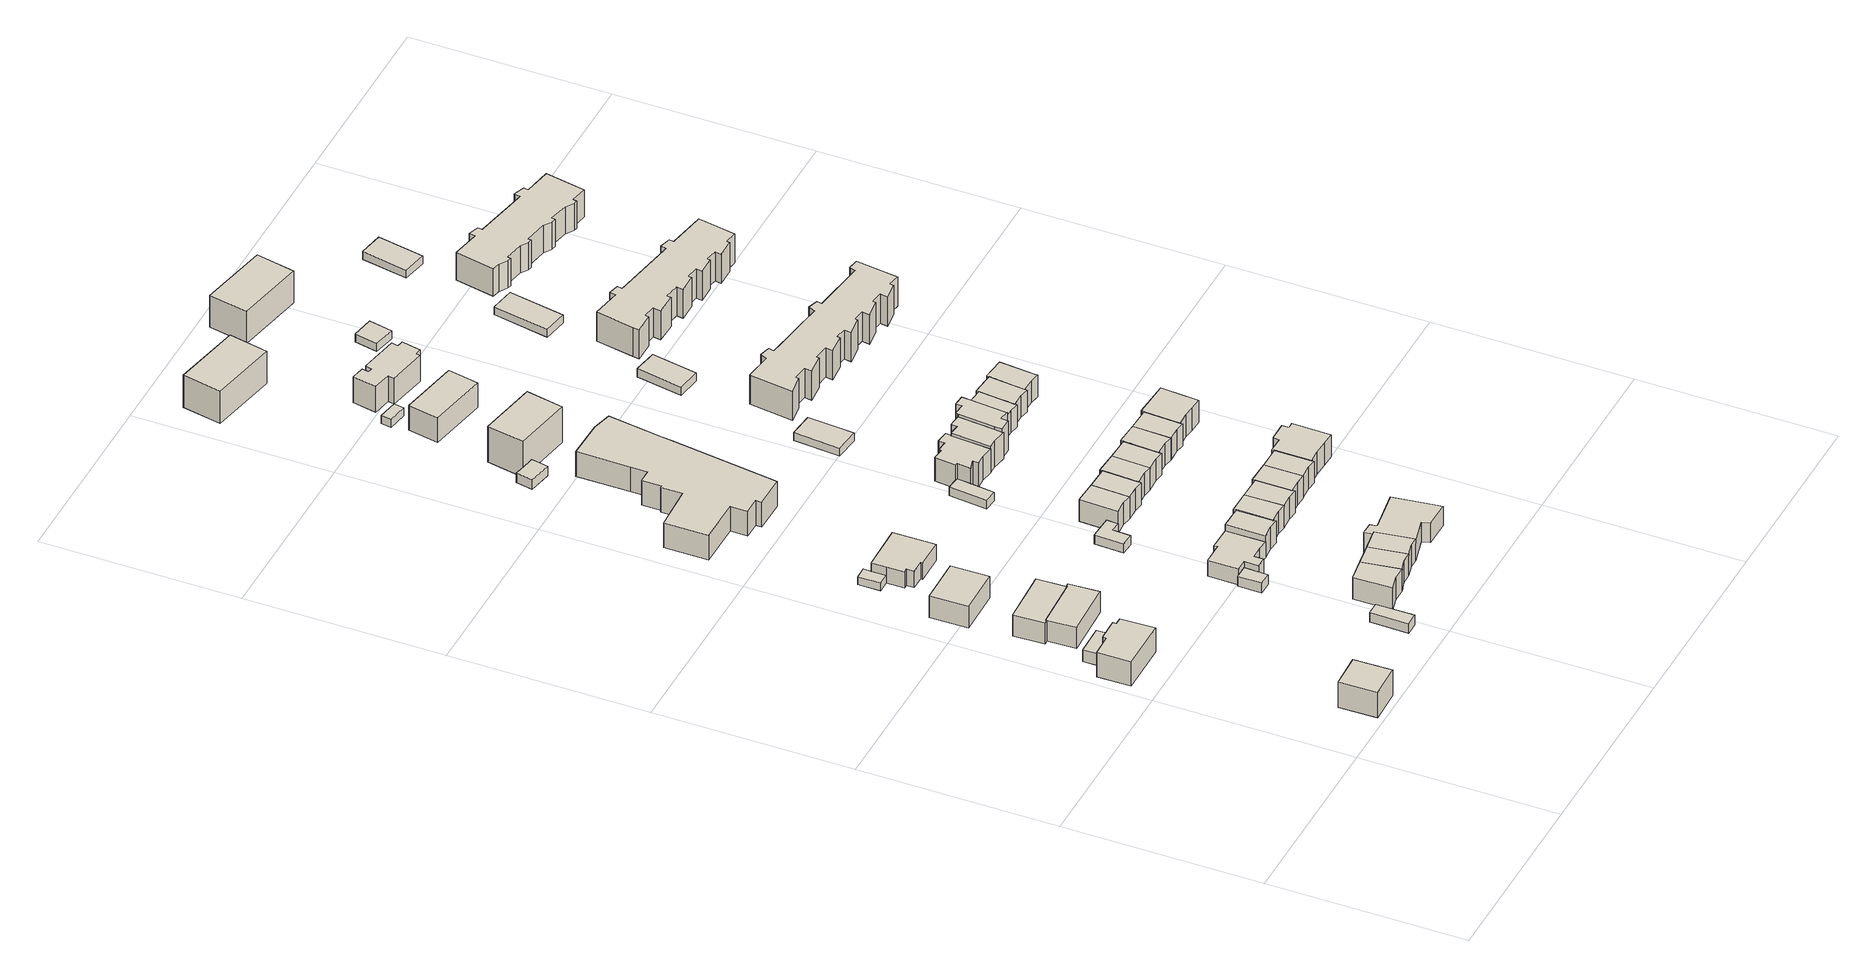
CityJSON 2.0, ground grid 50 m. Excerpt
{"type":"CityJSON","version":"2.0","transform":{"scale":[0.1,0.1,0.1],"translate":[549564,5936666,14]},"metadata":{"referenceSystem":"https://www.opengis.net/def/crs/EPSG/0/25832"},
"CityObjects":{
"building1":{"type":"Building","attributes":{"Gemeindeschluessel":"02200227","Geometrietyp2DReferenz":"3000","BezugspunktDach":"2000","function":"31001_1010","measuredHeight":9.67,"storeysAboveGround":1},"address":[{"country":"Germany","locality":"Hamburg","thoroughfareNumber":"88","thoroughfareName":"Flerrentwiete","postcode":"22559"}],"geometry":[{"type":"Solid","lod":"1","boundaries":[[[[0,1,2,3]],[[4,5,6,7]],[[2,4,7,3]],[[1,5,4,2]],[[0,6,5,1]],[[3,7,6,0]]]]}]},
"building2":{"type":"Building","attributes":{"Gemeindeschluessel":"02200227","Geometrietyp2DReferenz":"3000","BezugspunktDach":"2000","function":"31001_1010","measuredHeight":9.54,"storeysAboveGround":1},"address":[{"country":"Germany","locality":"Hamburg","thoroughfareNumber":"82","thoroughfareName":"Flerrentwiete","postcode":"22559"}],"geometry":[{"type":"Solid","lod":"1","boundaries":[[[[8,9,10,11,12,13,14,15]],[[16,17,18,19,20,21,22,23]],[[14,16,23,15]],[[13,17,16,14]],[[12,18,17,13]],[[11,19,18,12]],[[10,20,19,11]],[[9,21,20,10]],[[8,22,21,9]],[[15,23,22,8]]]]}]},
"building3":{"type":"Building","attributes":{"Gemeindeschluessel":"02200227","Geometrietyp2DReferenz":"3000","BezugspunktDach":"2000","function":"31001_2460","measuredHeight":3.92,"storeysAboveGround":1},"address":[{"country":"Germany","locality":"Hamburg","thoroughfareName":"Flerrentwiete","postcode":"22559"}],"geometry":[{"type":"Solid","lod":"1","boundaries":[[[[24,25,26,27,28]],[[29,30,31,32,33]],[[27,29,33,28]],[[26,30,29,27]],[[25,31,30,26]],[[24,32,31,25]],[[28,33,32,24]]]]}]},
"building4":{"type":"Building","attributes":{"Gemeindeschluessel":"02200227","Geometrietyp2DReferenz":"3000","BezugspunktDach":"2000","function":"31001_1010","measuredHeight":6.49,"storeysAboveGround":1},"address":[{"country":"Germany","locality":"Hamburg","thoroughfareNumber":"80a","thoroughfareName":"Flerrentwiete","postcode":"22559"}],"geometry":[{"type":"Solid","lod":"1","boundaries":[[[[34,35,36,37,38,39,40]],[[41,42,43,44,45,46,47]],[[39,41,47,40]],[[38,42,41,39]],[[37,43,42,38]],[[36,44,43,37]],[[35,45,44,36]],[[34,46,45,35]],[[40,47,46,34]]]]}]},
"building5":{"type":"Building","attributes":{"Gemeindeschluessel":"02200227","Geometrietyp2DReferenz":"3000","BezugspunktDach":"2000","function":"31001_1010","measuredHeight":6.53,"storeysAboveGround":1},"address":[{"country":"Germany","locality":"Hamburg","thoroughfareNumber":"80","thoroughfareName":"Flerrentwiete","postcode":"22559"}],"geometry":[{"type":"Solid","lod":"1","boundaries":[[[[48,49,50,51,52,53,54]],[[47,46,55,56,57,42,41]],[[53,47,41,54]],[[52,46,47,53]],[[51,55,46,52]],[[50,56,55,51]],[[49,57,56,50]],[[48,42,57,49]],[[54,41,42,48]]]]}]},
"building6":{"type":"Building","attributes":{"Gemeindeschluessel":"02200227","Geometrietyp2DReferenz":"3000","BezugspunktDach":"2000","function":"31001_1010","measuredHeight":8.44,"storeysAboveGround":1},"address":[{"country":"Germany","locality":"Hamburg","thoroughfareNumber":"78","thoroughfareName":"Flerrentwiete","postcode":"22559"}],"geometry":[{"type":"Solid","lod":"1","boundaries":[[[[58,59,60,61]],[[62,63,64,65]],[[60,62,65,61]],[[59,63,62,60]],[[58,64,63,59]],[[61,65,64,58]]]]}]},
"building7":{"type":"Building","attributes":{"Gemeindeschluessel":"02200227","Geometrietyp2DReferenz":"3000","BezugspunktDach":"2000","function":"31001_2460","measuredHeight":2.26,"storeysAboveGround":1},"address":[{"country":"Germany","locality":"Hamburg","thoroughfareName":"Flerrentwiete","postcode":"22559"}],"geometry":[{"type":"Solid","lod":"1","boundaries":[[[[66,67,68,69,70]],[[71,72,73,74,75]],[[69,71,75,70]],[[68,72,71,69]],[[67,73,72,68]],[[66,74,73,67]],[[70,75,74,66]]]]}]},
"building8":{"type":"Building","attributes":{"Gemeindeschluessel":"02200227","Geometrietyp2DReferenz":"3000","BezugspunktDach":"2000","function":"31001_2460","measuredHeight":2.69,"storeysAboveGround":1},"address":[{"country":"Germany","locality":"Hamburg","thoroughfareName":"Flerrentwiete","postcode":"22559"}],"geometry":[{"type":"Solid","lod":"1","boundaries":[[[[76,77,78,79]],[[80,81,82,83]],[[78,80,83,79]],[[77,81,80,78]],[[76,82,81,77]],[[79,83,82,76]]]]}]},
"building9":{"type":"Building","attributes":{"Gemeindeschluessel":"02200227","Geometrietyp2DReferenz":"3000","BezugspunktDach":"2000","function":"31001_1120","measuredHeight":6.2,"storeysAboveGround":1},"address":[{"country":"Germany","locality":"Hamburg","thoroughfareNumber":"76","thoroughfareName":"Flerrentwiete","postcode":"22559"}],"geometry":[{"type":"Solid","lod":"1","boundaries":[[[[84,85,86,87,88,89,68,67,90]],[[91,92,93,94,95,96,97,98,99]],[[67,91,99,90]],[[68,92,91,67]],[[89,93,92,68]],[[88,94,93,89]],[[87,95,94,88]],[[86,96,95,87]],[[85,97,96,86]],[[84,98,97,85]],[[90,99,98,84]]]]}]},
"building10":{"type":"Building","attributes":{"Gemeindeschluessel":"02200227","Geometrietyp2DReferenz":"3000","BezugspunktDach":"2000","function":"31001_1010","measuredHeight":7.09,"storeysAboveGround":2},"address":[{"country":"Germany","locality":"Hamburg","thoroughfareNumber":"93","thoroughfareName":"Flerrentwiete","postcode":"22559"}],"geometry":[{"type":"Solid","lod":"1","boundaries":[[[[100,101,102,103,104]],[[105,106,107,108,109]],[[103,105,109,104]],[[102,106,105,103]],[[101,107,106,102]],[[100,108,107,101]],[[104,109,108,100]]]]}]},
"building11":{"type":"Building","attributes":{"Gemeindeschluessel":"02200227","Geometrietyp2DReferenz":"3000","BezugspunktDach":"2000","function":"31001_2460","measuredHeight":3.49,"storeysAboveGround":1},"address":[{"country":"Germany","locality":"Hamburg","thoroughfareName":"Flerrentwiete","postcode":"22559"}],"geometry":[{"type":"Solid","lod":"1","boundaries":[[[[110,111,112,113]],[[114,115,116,117]],[[112,114,117,113]],[[111,115,114,112]],[[110,116,115,111]],[[113,117,116,110]]]]}]},
"building12":{"type":"Building","attributes":{"Gemeindeschluessel":"02200227","Geometrietyp2DReferenz":"3000","BezugspunktDach":"2000","function":"31001_1010","measuredHeight":6.82,"storeysAboveGround":2},"address":[{"country":"Germany","locality":"Hamburg","thoroughfareNumber":"95","thoroughfareName":"Flerrentwiete","postcode":"22559"}],"geometry":[{"type":"Solid","lod":"1","boundaries":[[[[118,119,120,121,122]],[[106,105,123,124,125]],[[121,106,125,122]],[[120,105,106,121]],[[119,123,105,120]],[[118,124,123,119]],[[122,125,124,118]]]]}]},
"building13":{"type":"Building","attributes":{"Gemeindeschluessel":"02200227","Geometrietyp2DReferenz":"3000","BezugspunktDach":"2000","function":"31001_1010","measuredHeight":7.23,"storeysAboveGround":2},"address":[{"country":"Germany","locality":"Hamburg","thoroughfareNumber":"79","thoroughfareName":"Flerrentwiete","postcode":"22559"}],"geometry":[{"type":"Solid","lod":"1","boundaries":[[[[126,127,128,113,129,130,131,132,133,134,135,136]],[[137,138,139,140,141,142,143,144,145,146,147,148]],[[135,137,148,136]],[[134,138,137,135]],[[133,139,138,134]],[[132,140,139,133]],[[131,141,140,132]],[[130,142,141,131]],[[129,143,142,130]],[[113,144,143,129]],[[128,145,144,113]],[[127,146,145,128]],[[126,147,146,127]],[[136,148,147,126]]]]}]},
"building14":{"type":"Building","attributes":{"Gemeindeschluessel":"02200227","Geometrietyp2DReferenz":"3000","BezugspunktDach":"2000","function":"31001_1010","measuredHeight":6.82,"storeysAboveGround":2},"address":[{"country":"Germany","locality":"Hamburg","thoroughfareNumber":"97","thoroughfareName":"Flerrentwiete","postcode":"22559"}],"geometry":[{"type":"Solid","lod":"1","boundaries":[[[[149,150,118,122,151]],[[125,124,152,153,154]],[[122,125,154,151]],[[118,124,125,122]],[[150,152,124,118]],[[149,153,152,150]],[[151,154,153,149]]]]}]},
"building15":{"type":"Building","attributes":{"Gemeindeschluessel":"02200227","Geometrietyp2DReferenz":"3000","BezugspunktDach":"2000","function":"31001_2460","measuredHeight":2.59,"storeysAboveGround":1},"address":[{"country":"Germany","locality":"Hamburg","thoroughfareName":"Achter Lüttmoor","postcode":"22559"}],"geometry":[{"type":"Solid","lod":"1","boundaries":[[[[155,156,157,158,159,160]],[[161,162,163,164,165,166]],[[159,161,166,160]],[[158,162,161,159]],[[157,163,162,158]],[[156,164,163,157]],[[155,165,164,156]],[[160,166,165,155]]]]}]},
"building16":{"type":"Building","attributes":{"Gemeindeschluessel":"02200227","Geometrietyp2DReferenz":"3000","BezugspunktDach":"2000","function":"31001_1120","measuredHeight":9.93,"storeysAboveGround":2},"address":[{"country":"Germany","locality":"Hamburg","thoroughfareNumber":"68","thoroughfareName":"Flerrentwiete","postcode":"22559"}],"geometry":[{"type":"Solid","lod":"1","boundaries":[[[[167,168,169,170,171,172,173,174,175,176,177,178,179,180,181,182,183,184]],[[185,186,187,188,189,190,191,192,193,194,195,196,197,198,199,200,201,202]],[[183,185,202,184]],[[182,186,185,183]],[[181,187,186,182]],[[180,188,187,181]],[[179,189,188,180]],[[178,190,189,179]],[[177,191,190,178]],[[176,192,191,177]],[[175,193,192,176]],[[174,194,193,175]],[[173,195,194,174]],[[172,196,195,173]],[[171,197,196,172]],[[170,198,197,171]],[[169,199,198,170]],[[168,200,199,169]],[[167,201,200,168]],[[184,202,201,167]]]]}]},
"building17":{"type":"Building","attributes":{"Gemeindeschluessel":"02200227","Geometrietyp2DReferenz":"3000","BezugspunktDach":"2000","function":"31001_1010","measuredHeight":7,"storeysAboveGround":2},"address":[{"country":"Germany","locality":"Hamburg","thoroughfareNumber":"81","thoroughfareName":"Flerrentwiete","postcode":"22559"}],"geometry":[{"type":"Solid","lod":"1","boundaries":[[[[203,204,205,206,207,208,209,210]],[[211,212,213,214,215,216,217,218]],[[209,211,218,210]],[[208,212,211,209]],[[207,213,212,208]],[[206,214,213,207]],[[205,215,214,206]],[[204,216,215,205]],[[203,217,216,204]],[[210,218,217,203]]]]}]},
"building18":{"type":"Building","attributes":{"Gemeindeschluessel":"02200227","Geometrietyp2DReferenz":"3000","BezugspunktDach":"2000","function":"31001_2460","measuredHeight":2.71,"storeysAboveGround":1},"address":[{"country":"Germany","locality":"Hamburg","thoroughfareName":"Flerrentwiete","postcode":"22559"}],"geometry":[{"type":"Solid","lod":"1","boundaries":[[[[219,220,221,222,223]],[[224,225,226,227,228]],[[222,224,228,223]],[[221,225,224,222]],[[220,226,225,221]],[[219,227,226,220]],[[223,228,227,219]]]]}]},
"building19":{"type":"Building","attributes":{"Gemeindeschluessel":"02200227","Geometrietyp2DReferenz":"3000","BezugspunktDach":"2000","function":"31001_1010","measuredHeight":7.06,"storeysAboveGround":2},"address":[{"country":"Germany","locality":"Hamburg","thoroughfareNumber":"63","thoroughfareName":"Achter Lüttmoor","postcode":"22559"}],"geometry":[{"type":"Solid","lod":"1","boundaries":[[[[229,230,231,232,233]],[[234,235,236,237,238]],[[232,234,238,233]],[[231,235,234,232]],[[230,236,235,231]],[[229,237,236,230]],[[233,238,237,229]]]]}]},
"building20":{"type":"Building","attributes":{"Gemeindeschluessel":"02200227","Geometrietyp2DReferenz":"3000","BezugspunktDach":"2000","function":"31001_1010","measuredHeight":7.13,"storeysAboveGround":2},"address":[{"country":"Germany","locality":"Hamburg","thoroughfareNumber":"83","thoroughfareName":"Flerrentwiete","postcode":"22559"}],"geometry":[{"type":"Solid","lod":"1","boundaries":[[[[239,240,241,242,243,244,245,246]],[[247,248,249,250,251,252,253,254]],[[245,247,254,246]],[[244,248,247,245]],[[243,249,248,244]],[[242,250,249,243]],[[241,251,250,242]],[[240,252,251,241]],[[239,253,252,240]],[[246,254,253,239]]]]}]},
"building21":{"type":"Building","attributes":{"Gemeindeschluessel":"02200227","Geometrietyp2DReferenz":"3000","BezugspunktDach":"2000","function":"31001_1010","measuredHeight":8.16,"storeysAboveGround":2},"address":[{"country":"Germany","locality":"Hamburg","thoroughfareNumber":"99","thoroughfareName":"Flerrentwiete","postcode":"22559"}],"geometry":[{"type":"Solid","lod":"1","boundaries":[[[[255,256,257,258,259,260,261,262]],[[263,264,265,266,267,268,269,270]],[[261,263,270,262]],[[260,264,263,261]],[[259,265,264,260]],[[258,266,265,259]],[[257,267,266,258]],[[256,268,267,257]],[[255,269,268,256]],[[262,270,269,255]]]]}]},
"building22":{"type":"Building","attributes":{"Gemeindeschluessel":"02200227","Geometrietyp2DReferenz":"3000","BezugspunktDach":"2000","function":"31001_2460","measuredHeight":2.35,"storeysAboveGround":1},"address":[{"country":"Germany","locality":"Hamburg","thoroughfareName":"Flerrentwiete","postcode":"22559"}],"geometry":[{"type":"Solid","lod":"1","boundaries":[[[[271,272,273,274,275,276]],[[277,278,279,280,281,282]],[[275,277,282,276]],[[274,278,277,275]],[[273,279,278,274]],[[272,280,279,273]],[[271,281,280,272]],[[276,282,281,271]]]]}]},
"building23":{"type":"Building","attributes":{"Gemeindeschluessel":"02200227","Geometrietyp2DReferenz":"3000","BezugspunktDach":"2000","function":"31001_1010","measuredHeight":6.99,"storeysAboveGround":2},"address":[{"country":"Germany","locality":"Hamburg","thoroughfareNumber":"61","thoroughfareName":"Achter Lüttmoor","postcode":"22559"}],"geometry":[{"type":"Solid","lod":"1","boundaries":[[[[233,283,284,285,286,287,288,229]],[[289,290,291,292,293,294,238,237]],[[288,289,237,229]],[[287,290,289,288]],[[286,291,290,287]],[[285,292,291,286]],[[284,293,292,285]],[[283,294,293,284]],[[233,238,294,283]],[[229,237,238,233]]]]}]},
"building24":{"type":"Building","attributes":{"Gemeindeschluessel":"02200227","Geometrietyp2DReferenz":"3000","BezugspunktDach":"2000","function":"31001_1010","measuredHeight":6.98,"storeysAboveGround":2},"address":[{"country":"Germany","locality":"Hamburg","thoroughfareNumber":"85","thoroughfareName":"Flerrentwiete","postcode":"22559"}],"geometry":[{"type":"Solid","lod":"1","boundaries":[[[[295,296,297,298,299,300,301,302]],[[250,303,304,305,306,307,308,251]],[[301,250,251,302]],[[300,303,250,301]],[[299,304,303,300]],[[298,305,304,299]],[[297,306,305,298]],[[296,307,306,297]],[[295,308,307,296]],[[302,251,308,295]]]]}]},
"building25":{"type":"Building","attributes":{"Gemeindeschluessel":"02200227","Geometrietyp2DReferenz":"3000","BezugspunktDach":"2000","function":"31001_1010","measuredHeight":12.72,"storeysAboveGround":1},"address":[{"country":"Germany","locality":"Hamburg","thoroughfareNumber":"62","thoroughfareName":"Flerrentwiete","postcode":"22559"}],"geometry":[{"type":"Solid","lod":"1","boundaries":[[[[309,310,311,312]],[[313,314,315,316]],[[311,313,316,312]],[[310,314,313,311]],[[309,315,314,310]],[[312,316,315,309]]]]}]},
"building26":{"type":"Building","attributes":{"Gemeindeschluessel":"02200227","Geometrietyp2DReferenz":"3000","BezugspunktDach":"2000","function":"31001_1010","measuredHeight":7.11,"storeysAboveGround":2},"address":[{"country":"Germany","locality":"Hamburg","thoroughfareNumber":"59","thoroughfareName":"Achter Lüttmoor","postcode":"22559"}],"geometry":[{"type":"Solid","lod":"1","boundaries":[[[[317,286,285,284,283,318,319,320]],[[321,322,323,324,325,326,327,328]],[[319,321,328,320]],[[318,322,321,319]],[[283,323,322,318]],[[284,324,323,283]],[[285,325,324,284]],[[286,326,325,285]],[[317,327,326,286]],[[320,328,327,317]]]]}]},
"building27":{"type":"Building","attributes":{"Gemeindeschluessel":"02200227","Geometrietyp2DReferenz":"3000","BezugspunktDach":"2000","function":"31001_1010","measuredHeight":7.22,"storeysAboveGround":2},"address":[{"country":"Germany","locality":"Hamburg","thoroughfareNumber":"87","thoroughfareName":"Flerrentwiete","postcode":"22559"}],"geometry":[{"type":"Solid","lod":"1","boundaries":[[[[329,330,331,332,333,334,335,336]],[[337,338,339,340,341,342,343,344]],[[335,337,344,336]],[[334,338,337,335]],[[333,339,338,334]],[[332,340,339,333]],[[331,341,340,332]],[[330,342,341,331]],[[329,343,342,330]],[[336,344,343,329]]]]}]},
"building28":{"type":"Building","attributes":{"Gemeindeschluessel":"02200227","Geometrietyp2DReferenz":"3000","BezugspunktDach":"2000","function":"31001_1010","measuredHeight":8.89,"storeysAboveGround":2},"address":[{"country":"Germany","locality":"Hamburg","thoroughfareNumber":"57","thoroughfareName":"Flerrentwiete","postcode":"22559"}],"geometry":[{"type":"Solid","lod":"1","boundaries":[[[[345,346,347,348,349,350,351,352,353,354,355,356,274,273,272]],[[357,358,359,360,361,362,363,364,365,366,367,368,369,370,371]],[[273,357,371,272]],[[274,358,357,273]],[[356,359,358,274]],[[355,360,359,356]],[[354,361,360,355]],[[353,362,361,354]],[[352,363,362,353]],[[351,364,363,352]],[[350,365,364,351]],[[349,366,365,350]],[[348,367,366,349]],[[347,368,367,348]],[[346,369,368,347]],[[345,370,369,346]],[[272,371,370,345]]]]}]},
"building29":{"type":"Building","attributes":{"Gemeindeschluessel":"02200227","Geometrietyp2DReferenz":"3000","BezugspunktDach":"2000","function":"31001_1010","measuredHeight":6.88,"storeysAboveGround":2},"address":[{"country":"Germany","locality":"Hamburg","thoroughfareNumber":"57","thoroughfareName":"Achter Lüttmoor","postcode":"22559"}],"geometry":[{"type":"Solid","lod":"1","boundaries":[[[[372,373,374,375,376,377,378,379]],[[380,381,382,383,384,385,321,328]],[[378,380,328,379]],[[377,381,380,378]],[[376,382,381,377]],[[375,383,382,376]],[[374,384,383,375]],[[373,385,384,374]],[[372,321,385,373]],[[379,328,321,372]]]]}]},
"building30":{"type":"Building","attributes":{"Gemeindeschluessel":"02200227","Geometrietyp2DReferenz":"3000","BezugspunktDach":"2000","function":"31001_2460","measuredHeight":2.31,"storeysAboveGround":1},"address":[{"country":"Germany","locality":"Hamburg","thoroughfareName":"Flerrentwiete","postcode":"22559"}],"geometry":[{"type":"Solid","lod":"1","boundaries":[[[[386,387,388,389]],[[390,391,392,393]],[[388,390,393,389]],[[387,391,390,388]],[[386,392,391,387]],[[389,393,392,386]]]]}]},
"building31":{"type":"Building","attributes":{"Gemeindeschluessel":"02200227","Geometrietyp2DReferenz":"3000","BezugspunktDach":"2000","function":"31001_1010","measuredHeight":6.95,"storeysAboveGround":2},"address":[{"country":"Germany","locality":"Hamburg","thoroughfareNumber":"89","thoroughfareName":"Flerrentwiete","postcode":"22559"}],"geometry":[{"type":"Solid","lod":"1","boundaries":[[[[394,395,396,397,398,399,400]],[[337,401,402,403,404,405,338]],[[399,337,338,400]],[[398,401,337,399]],[[397,402,401,398]],[[396,403,402,397]],[[395,404,403,396]],[[394,405,404,395]],[[400,338,405,394]]]]}]},
"building32":{"type":"Building","attributes":{"Gemeindeschluessel":"02200227","Geometrietyp2DReferenz":"3000","BezugspunktDach":"2000","function":"31001_1010","measuredHeight":9.29,"storeysAboveGround":2},"address":[{"country":"Germany","locality":"Hamburg","thoroughfareNumber":"59","thoroughfareName":"Flerrentwiete","postcode":"22559"}],"geometry":[{"type":"Solid","lod":"1","boundaries":[[[[406,407,408,409,410,411,412,413,414,415,416]],[[417,418,419,420,421,422,423,424,425,426,427]],[[415,417,427,416]],[[414,418,417,415]],[[413,419,418,414]],[[412,420,419,413]],[[411,421,420,412]],[[410,422,421,411]],[[409,423,422,410]],[[408,424,423,409]],[[407,425,424,408]],[[406,426,425,407]],[[416,427,426,406]]]]}]},
"building33":{"type":"Building","attributes":{"Gemeindeschluessel":"02200227","Geometrietyp2DReferenz":"3000","BezugspunktDach":"2000","function":"31001_1010","measuredHeight":9.12,"storeysAboveGround":1},"address":[{"country":"Germany","locality":"Hamburg","thoroughfareNumber":"60","thoroughfareName":"Flerrentwiete","postcode":"22559"}],"geometry":[{"type":"Solid","lod":"1","boundaries":[[[[428,429,430,431]],[[432,433,434,435]],[[430,432,435,431]],[[429,433,432,430]],[[428,434,433,429]],[[431,435,434,428]]]]}]},
"building34":{"type":"Building","attributes":{"Gemeindeschluessel":"02200227","Geometrietyp2DReferenz":"3000","BezugspunktDach":"2000","function":"31001_2460","measuredHeight":2.2,"storeysAboveGround":1},"address":[{"country":"Germany","locality":"Hamburg","thoroughfareName":"Flerrentwiete","postcode":"22559"}],"geometry":[{"type":"Solid","lod":"1","boundaries":[[[[436,437,438,439]],[[440,441,442,443]],[[438,440,443,439]],[[437,441,440,438]],[[436,442,441,437]],[[439,443,442,436]]]]}]},
"building35":{"type":"Building","attributes":{"Gemeindeschluessel":"02200227","Geometrietyp2DReferenz":"3000","BezugspunktDach":"2000","function":"31001_1100","measuredHeight":10.8,"storeysAboveGround":3},"address":[{"country":"Germany","locality":"Hamburg","thoroughfareNumber":"3","thoroughfareName":"Wülpensand","postcode":"22559"}],"geometry":[{"type":"Solid","lod":"1","boundaries":[[[[444,445,446,447]],[[448,449,450,451]],[[446,448,451,447]],[[445,449,448,446]],[[444,450,449,445]],[[447,451,450,444]]]]}]},
"building36":{"type":"Building","attributes":{"Gemeindeschluessel":"02200227","Geometrietyp2DReferenz":"3000","BezugspunktDach":"2000","function":"31001_1010","measuredHeight":6.96,"storeysAboveGround":2},"address":[{"country":"Germany","locality":"Hamburg","thoroughfareNumber":"55","thoroughfareName":"Achter Lüttmoor","postcode":"22559"}],"geometry":[{"type":"Solid","lod":"1","boundaries":[[[[452,453,454,455,456,457,458,459]],[[460,461,462,463,464,465,466,467]],[[458,460,467,459]],[[457,461,460,458]],[[456,462,461,457]],[[455,463,462,456]],[[454,464,463,455]],[[453,465,464,454]],[[452,466,465,453]],[[459,467,466,452]]]]}]},
"building37":{"type":"Building","attributes":{"Gemeindeschluessel":"02200227","Geometrietyp2DReferenz":"3000","BezugspunktDach":"2000","function":"31001_1010","measuredHeight":8.64,"storeysAboveGround":2},"address":[{"country":"Germany","locality":"Hamburg","thoroughfareNumber":"61","thoroughfareName":"Flerrentwiete","postcode":"22559"}],"geometry":[{"type":"Solid","lod":"1","boundaries":[[[[468,469,470,406,416,415,414,471,472,473,474,475,476,477]],[[478,479,480,481,482,483,484,485,486,487,488,489,490,491]],[[476,478,491,477]],[[475,479,478,476]],[[474,480,479,475]],[[473,481,480,474]],[[472,482,481,473]],[[471,483,482,472]],[[414,484,483,471]],[[415,485,484,414]],[[416,486,485,415]],[[406,487,486,416]],[[470,488,487,406]],[[469,489,488,470]],[[468,490,489,469]],[[477,491,490,468]]]]}]},
"building38":{"type":"Building","attributes":{"Gemeindeschluessel":"02200227","Geometrietyp2DReferenz":"3000","BezugspunktDach":"2000","function":"31001_1010","measuredHeight":6.97,"storeysAboveGround":2},"address":[{"country":"Germany","locality":"Hamburg","thoroughfareNumber":"91","thoroughfareName":"Flerrentwiete","postcode":"22559"}],"geometry":[{"type":"Solid","lod":"1","boundaries":[[[[492,493,494,495,396,395,394,496,497,498,499,500,501]],[[502,503,504,505,506,507,508,509,510,511,512,513,514]],[[500,502,514,501]],[[499,503,502,500]],[[498,504,503,499]],[[497,505,504,498]],[[496,506,505,497]],[[394,507,506,496]],[[395,508,507,394]],[[396,509,508,395]],[[495,510,509,396]],[[494,511,510,495]],[[493,512,511,494]],[[492,513,512,493]],[[501,514,513,492]]]]}]},
"building39":{"type":"Building","attributes":{"Gemeindeschluessel":"02200227","Geometrietyp2DReferenz":"3000","BezugspunktDach":"2000","function":"31001_1010","measuredHeight":10.33,"storeysAboveGround":1},"address":[{"country":"Germany","locality":"Hamburg","thoroughfareNumber":"58","thoroughfareName":"Flerrentwiete","postcode":"22559"}],"geometry":[{"type":"Solid","lod":"1","boundaries":[[[[515,516,517,518,519,520,521,522,523,524,525,526,527,528]],[[529,530,531,532,533,534,535,536,537,538,539,540,541,542]],[[527,529,542,528]],[[526,530,529,527]],[[525,531,530,526]],[[524,532,531,525]],[[523,533,532,524]],[[522,534,533,523]],[[521,535,534,522]],[[520,536,535,521]],[[519,537,536,520]],[[518,538,537,519]],[[517,539,538,518]],[[516,540,539,517]],[[515,541,540,516]],[[528,542,541,515]]]]}]},
"building40":{"type":"Building","attributes":{"Gemeindeschluessel":"02200227","Geometrietyp2DReferenz":"3000","BezugspunktDach":"2000","function":"31001_1010","measuredHeight":6.95,"storeysAboveGround":2},"address":[{"country":"Germany","locality":"Hamburg","thoroughfareNumber":"53","thoroughfareName":"Achter Lüttmoor","postcode":"22559"}],"geometry":[{"type":"Solid","lod":"1","boundaries":[[[[543,544,545,546,547,548,549,550]],[[551,552,553,554,555,556,460,467]],[[549,551,467,550]],[[548,552,551,549]],[[547,553,552,548]],[[546,554,553,547]],[[545,555,554,546]],[[544,556,555,545]],[[543,460,556,544]],[[550,467,460,543]]]]}]},
"building41":{"type":"Building","attributes":{"Gemeindeschluessel":"02200227","Geometrietyp2DReferenz":"3000","BezugspunktDach":"2000","function":"31001_1010","measuredHeight":6.89,"storeysAboveGround":2},"address":[{"country":"Germany","locality":"Hamburg","thoroughfareNumber":"63","thoroughfareName":"Flerrentwiete","postcode":"22559"}],"geometry":[{"type":"Solid","lod":"1","boundaries":[[[[557,558,559,560,561,562,563,564,565]],[[566,567,568,569,570,571,572,573,574]],[[564,566,574,565]],[[563,567,566,564]],[[562,568,567,563]],[[561,569,568,562]],[[560,570,569,561]],[[559,571,570,560]],[[558,572,571,559]],[[557,573,572,558]],[[565,574,573,557]]]]}]},
"building42":{"type":"Building","attributes":{"Gemeindeschluessel":"02200227","Geometrietyp2DReferenz":"3000","BezugspunktDach":"2000","function":"31001_1010","measuredHeight":7.08,"storeysAboveGround":2},"address":[{"country":"Germany","locality":"Hamburg","thoroughfareNumber":"51","thoroughfareName":"Achter Lüttmoor","postcode":"22559"}],"geometry":[{"type":"Solid","lod":"1","boundaries":[[[[575,576,577,547,546,545,544,578,579,580]],[[581,582,583,584,585,586,587,588,589,590]],[[579,581,590,580]],[[578,582,581,579]],[[544,583,582,578]],[[545,584,583,544]],[[546,585,584,545]],[[547,586,585,546]],[[577,587,586,547]],[[576,588,587,577]],[[575,589,588,576]],[[580,590,589,575]]]]}]},
"building43":{"type":"Building","attributes":{"Gemeindeschluessel":"02200227","Geometrietyp2DReferenz":"3000","BezugspunktDach":"2000","function":"31001_1010","measuredHeight":6.81,"storeysAboveGround":2},"address":[{"country":"Germany","locality":"Hamburg","thoroughfareNumber":"65","thoroughfareName":"Flerrentwiete","postcode":"22559"}],"geometry":[{"type":"Solid","lod":"1","boundaries":[[[[591,592,593,594,595,596,597,598,599,600,601]],[[602,603,604,605,606,607,608,609,610,611,612]],[[600,602,612,601]],[[599,603,602,600]],[[598,604,603,599]],[[597,605,604,598]],[[596,606,605,597]],[[595,607,606,596]],[[594,608,607,595]],[[593,609,608,594]],[[592,610,609,593]],[[591,611,610,592]],[[601,612,611,591]]]]}]},
"building44":{"type":"Building","attributes":{"Gemeindeschluessel":"02200227","Geometrietyp2DReferenz":"3000","BezugspunktDach":"2000","function":"31001_2460","measuredHeight":2.29,"storeysAboveGround":1},"address":[{"country":"Germany","locality":"Hamburg","thoroughfareName":"Flerrentwiete","postcode":"22559"}],"geometry":[{"type":"Solid","lod":"1","boundaries":[[[[613,614,615,616]],[[617,618,619,620]],[[615,617,620,616]],[[614,618,617,615]],[[613,619,618,614]],[[616,620,619,613]]]]}]},
"building45":{"type":"Building","attributes":{"Gemeindeschluessel":"02200227","Geometrietyp2DReferenz":"3000","BezugspunktDach":"2000","function":"31001_1010","measuredHeight":6.91,"storeysAboveGround":2},"address":[{"country":"Germany","locality":"Hamburg","thoroughfareNumber":"67","thoroughfareName":"Flerrentwiete","postcode":"22559"}],"geometry":[{"type":"Solid","lod":"1","boundaries":[[[[621,622,623,624,625,626,627,628,629,630,631]],[[632,633,634,635,636,637,638,639,640,641,642]],[[630,632,642,631]],[[629,633,632,630]],[[628,634,633,629]],[[627,635,634,628]],[[626,636,635,627]],[[625,637,636,626]],[[624,638,637,625]],[[623,639,638,624]],[[622,640,639,623]],[[621,641,640,622]],[[631,642,641,621]]]]}]},
"building46":{"type":"Building","attributes":{"Gemeindeschluessel":"02200227","Geometrietyp2DReferenz":"3000","BezugspunktDach":"2000","function":"31001_2460","measuredHeight":2.32,"storeysAboveGround":1},"address":[{"country":"Germany","locality":"Hamburg","thoroughfareName":"Wülpensand","postcode":"22559"}],"geometry":[{"type":"Solid","lod":"1","boundaries":[[[[643,644,645,646]],[[647,648,649,650]],[[645,647,650,646]],[[644,648,647,645]],[[643,649,648,644]],[[646,650,649,643]]]]}]},
"building47":{"type":"Building","attributes":{"Gemeindeschluessel":"02200227","Geometrietyp2DReferenz":"3000","BezugspunktDach":"2000","function":"31001_1010","measuredHeight":10.41,"storeysAboveGround":2},"address":[{"country":"Germany","locality":"Hamburg","thoroughfareNumber":"1","thoroughfareName":"Wülpensand","postcode":"22559"}],"geometry":[{"type":"Solid","lod":"1","boundaries":[[[[651,652,653,654]],[[655,656,657,658]],[[653,655,658,654]],[[652,656,655,653]],[[651,657,656,652]],[[654,658,657,651]]]]}]},
"building48":{"type":"Building","attributes":{"Gemeindeschluessel":"02200227","Geometrietyp2DReferenz":"3000","BezugspunktDach":"2000","function":"31001_1010","measuredHeight":9.75,"storeysAboveGround":3},"address":[{"country":"Germany","locality":"Hamburg","thoroughfareNumber":"55c","thoroughfareName":"Flerrentwiete","postcode":"22559"}],"geometry":[{"type":"Solid","lod":"1","boundaries":[[[[659,660,661,662,663,664,665,666,667,668,669,670,671,672,673,674,675,676,677,678,679,680,681,682,683,684,685,686,687,688,689,690,691,692,693,694,695,696]],[[697,698,699,700,701,702,703,704,705,706,707,708,709,710,711,712,713,714,715,716,717,718,719,720,721,722,723,724,725,726,727,728,729,730,731,732,733,734]],[[695,697,734,696]],[[694,698,697,695]],[[693,699,698,694]],[[692,700,699,693]],[[691,701,700,692]],[[690,702,701,691]],[[689,703,702,690]],[[688,704,703,689]],[[687,705,704,688]],[[686,706,705,687]],[[685,707,706,686]],[[684,708,707,685]],[[683,709,708,684]],[[682,710,709,683]],[[681,711,710,682]],[[680,712,711,681]],[[679,713,712,680]],[[678,714,713,679]],[[677,715,714,678]],[[676,716,715,677]],[[675,717,716,676]],[[674,718,717,675]],[[673,719,718,674]],[[672,720,719,673]],[[671,721,720,672]],[[670,722,721,671]],[[669,723,722,670]],[[668,724,723,669]],[[667,725,724,668]],[[666,726,725,667]],[[665,727,726,666]],[[664,728,727,665]],[[663,729,728,664]],[[662,730,729,663]],[[661,731,730,662]],[[660,732,731,661]],[[659,733,732,660]],[[696,734,733,659]]]]}]},
"building49":{"type":"Building","attributes":{"Gemeindeschluessel":"02200227","Geometrietyp2DReferenz":"3000","BezugspunktDach":"2000","function":"31001_2460","measuredHeight":2.23,"storeysAboveGround":1},"address":[{"country":"Germany","locality":"Hamburg","thoroughfareName":"Flerrentwiete","postcode":"22559"}],"geometry":[{"type":"Solid","lod":"1","boundaries":[[[[735,736,737,738]],[[739,740,741,742]],[[737,739,742,738]],[[736,740,739,737]],[[735,741,740,736]],[[738,742,741,735]]]]}]},
"building50":{"type":"Building","attributes":{"Gemeindeschluessel":"02200227","Geometrietyp2DReferenz":"3000","BezugspunktDach":"2000","function":"31001_1010","measuredHeight":9.96,"storeysAboveGround":3},"address":[{"country":"Germany","locality":"Hamburg","thoroughfareNumber":"53a","thoroughfareName":"Flerrentwiete","postcode":"22559"}],"geometry":[{"type":"Solid","lod":"1","boundaries":[[[[743,744,745,746,747,748,749,750,751,752,753,754,755,756,757,758,759,760,761,762,763,764,765,766,767,768,769,770,771,772,773]],[[774,775,776,777,778,779,780,781,782,783,784,785,786,787,788,789,790,791,792,793,794,795,796,797,798,799,800,801,802,803,804]],[[772,774,804,773]],[[771,775,774,772]],[[770,776,775,771]],[[769,777,776,770]],[[768,778,777,769]],[[767,779,778,768]],[[766,780,779,767]],[[765,781,780,766]],[[764,782,781,765]],[[763,783,782,764]],[[762,784,783,763]],[[761,785,784,762]],[[760,786,785,761]],[[759,787,786,760]],[[758,788,787,759]],[[757,789,788,758]],[[756,790,789,757]],[[755,791,790,756]],[[754,792,791,755]],[[753,793,792,754]],[[752,794,793,753]],[[751,795,794,752]],[[750,796,795,751]],[[749,797,796,750]],[[748,798,797,749]],[[747,799,798,748]],[[746,800,799,747]],[[745,801,800,746]],[[744,802,801,745]],[[743,803,802,744]],[[773,804,803,743]]]]}]},
"building51":{"type":"Building","attributes":{"Gemeindeschluessel":"02200227","Geometrietyp2DReferenz":"3000","BezugspunktDach":"2000","function":"31001_2460","measuredHeight":2.19,"storeysAboveGround":1},"address":[{"country":"Germany","locality":"Hamburg","thoroughfareName":"Flerrentwiete","postcode":"22559"}],"geometry":[{"type":"Solid","lod":"1","boundaries":[[[[805,806,807,808]],[[809,810,811,812]],[[807,809,812,808]],[[806,810,809,807]],[[805,811,810,806]],[[808,812,811,805]]]]}]},
"building52":{"type":"Building","attributes":{"Gemeindeschluessel":"02200227","Geometrietyp2DReferenz":"3000","BezugspunktDach":"2000","function":"31001_1010","measuredHeight":9.98,"storeysAboveGround":3},"address":[{"country":"Germany","locality":"Hamburg","thoroughfareNumber":"51a","thoroughfareName":"Flerrentwiete","postcode":"22559"}],"geometry":[{"type":"Solid","lod":"1","boundaries":[[[[813,814,815,816,817,818,819,820,821,822,823,824,825,826,827,828,829,830,831,832,833,834,835,836,837,838,839,840]],[[841,842,843,844,845,846,847,848,849,850,851,852,853,854,855,856,857,858,859,860,861,862,863,864,865,866,867,868]],[[839,841,868,840]],[[838,842,841,839]],[[837,843,842,838]],[[836,844,843,837]],[[835,845,844,836]],[[834,846,845,835]],[[833,847,846,834]],[[832,848,847,833]],[[831,849,848,832]],[[830,850,849,831]],[[829,851,850,830]],[[828,852,851,829]],[[827,853,852,828]],[[826,854,853,827]],[[825,855,854,826]],[[824,856,855,825]],[[823,857,856,824]],[[822,858,857,823]],[[821,859,858,822]],[[820,860,859,821]],[[819,861,860,820]],[[818,862,861,819]],[[817,863,862,818]],[[816,864,863,817]],[[815,865,864,816]],[[814,866,865,815]],[[813,867,866,814]],[[840,868,867,813]]]]}]}
},
"vertices":[
[207,103,29],[209,6,29],[122,4,29],[120,100,29],[122,4,101],[209,6,101],[207,103,101],[120,100,101],
[6,639,23],[62,641,23],[63,650,23],[120,651,23],[120,642,23],[139,642,23],[142,556,23],[7,554,23],[142,556,91],[139,642,91],[120,642,91],[120,651,91],[63,650,91],[62,641,91],[6,639,91],[7,554,91],
[119,691,24],[120,651,24],[63,650,24],[43,650,24],[42,689,24],[43,650,57],[63,650,57],[120,651,57],[119,691,57],[42,689,57],
[201,801,28],[211,802,28],[215,725,28],[75,718,28],[72,790,28],[72,793,28],[202,799,28],[72,793,87],[72,790,87],[75,718,87],[215,725,87],[211,802,87],[201,801,87],[202,799,87],
[72,790,27],[62,790,27],[58,868,27],[198,874,27],[201,801,27],[202,799,27],[72,793,27],[198,874,87],[58,868,87],[62,790,87],
[165,972,25],[46,970,25],[45,1066,25],[164,1068,25],[45,1066,86],[46,970,86],[165,972,86],[164,1068,86],
[121,1262,23],[121,1242,23],[121,1205,23],[91,1205,23],[90,1261,23],[91,1205,45],[121,1205,45],[121,1242,45],[121,1262,45],[90,1261,45],
[460,66,31],[426,65,31],[428,162,31],[460,162,31],[428,162,58],[426,65,58],[460,66,58],[460,162,58],
[241,1137,23],[167,1137,23],[167,1142,23],[132,1142,23],[132,1161,23],[122,1161,23],[240,1244,23],[121,1242,69],[121,1205,69],[122,1161,69],[132,1161,69],[132,1142,69],[167,1142,69],[167,1137,69],[241,1137,69],[240,1244,69],
[487,132,32],[486,230,32],[543,238,32],[558,141,32],[523,141,32],[558,141,94],[543,238,94],[486,230,94],[487,132,94],[523,141,94],
[460,424,29],[426,425,29],[427,484,29],[461,484,29],[427,484,57],[426,425,57],[460,424,57],[461,484,57],
[614,150,33],[585,150,33],[558,141,33],[543,238,33],[599,246,33],[585,150,94],[614,150,94],[599,246,94],
[487,471,29],[487,448,29],[460,448,29],[432,484,29],[432,560,29],[486,560,29],[485,569,29],[487,569,29],[545,568,29],[545,469,29],[519,472,29],[545,469,74],[545,568,74],[487,569,74],[485,569,74],[486,560,74],[432,560,74],[432,484,74],[461,484,74],[460,448,74],[487,448,74],[487,471,74],[519,472,74],
[670,158,33],[644,158,33],[655,255,33],[644,158,94],[670,158,94],[655,255,94],
[469,765,25],[436,767,25],[439,840,25],[498,837,25],[497,808,25],[471,809,25],[497,808,51],[498,837,51],[439,840,51],[436,767,51],[469,765,51],[471,809,51],
[282,1545,16],[200,1545,16],[200,1560,16],[157,1560,16],[158,1603,16],[42,1604,16],[42,1714,16],[156,1719,16],[156,1773,16],[162,1773,16],[162,1822,16],[195,1822,16],[196,1865,16],[196,1998,16],[294,1996,16],[343,1984,16],[323,1845,16],[320,1820,16],[323,1845,86],[343,1984,86],[294,1996,86],[196,1998,86],[196,1865,86],[195,1822,86],[162,1822,86],[162,1773,86],[156,1773,86],[156,1719,86],[42,1714,86],[42,1604,86],[158,1603,86],[157,1560,86],[200,1560,86],[200,1545,86],[282,1545,86],[320,1820,86],
[600,567,30],[602,567,30],[602,476,30],[603,476,30],[603,469,30],[577,472,30],[545,469,30],[545,568,30],[545,469,92],[577,472,92],[603,469,92],[603,476,92],[602,476,92],[602,567,92],[600,567,92],[545,568,92],
[122,2110,15],[147,2105,15],[181,2099,15],[173,2057,15],[114,2068,15],[173,2057,42],[181,2099,42],[147,2105,42],[122,2110,42],[114,2068,42],
[555,806,24],[529,810,24],[497,808,24],[501,905,24],[559,902,24],[501,905,86],[497,808,86],[529,810,86],[555,806,86],[559,902,86],
[600,567,31],[600,573,31],[658,573,31],[659,475,31],[633,478,31],[603,476,31],[602,476,31],[602,567,31],[602,476,94],[603,476,94],[633,478,94],[659,475,94],[658,573,94],[600,573,94],[600,567,94],[602,567,94],
[811,155,32],[744,155,32],[737,176,32],[670,158,32],[652,278,32],[683,277,32],[686,260,32],[793,276,32],[686,260,87],[683,277,87],[652,278,87],[670,158,87],[737,176,87],[744,155,87],[811,155,87],[793,276,87],
[466,1207,24],[495,1204,24],[501,1203,24],[497,1169,24],[490,1108,24],[456,1111,24],[490,1108,48],[497,1169,48],[501,1203,48],[495,1204,48],[466,1207,48],[456,1111,48],
[615,900,24],[616,900,24],[612,809,24],[613,809,24],[612,803,24],[586,807,24],[586,807,86],[612,803,86],[613,809,86],[612,809,86],[616,900,86],[615,900,86],
[714,572,32],[716,572,32],[716,480,32],[717,480,32],[717,474,32],[691,477,32],[659,475,32],[658,573,32],[691,477,94],[717,474,94],[717,480,94],[716,480,94],[716,572,94],[714,572,94],
[165,2199,14],[315,2171,14],[297,2077,14],[147,2105,14],[297,2077,115],[315,2171,115],[165,2199,115],[147,2105,115],
[644,811,24],[615,906,24],[673,903,24],[669,807,24],[673,903,87],[615,906,87],[615,900,87],[616,900,87],[612,809,87],[613,809,87],[644,811,87],[669,807,87],
[717,480,31],[716,480,31],[716,572,31],[714,572,31],[714,578,31],[773,577,31],[773,480,31],[747,482,31],[773,480,95],[773,577,95],[714,578,95],[714,572,95],[716,572,95],[716,480,95],[717,480,95],[747,482,95],
[501,1258,24],[530,1255,24],[531,1261,24],[557,1259,24],[558,1275,24],[590,1272,24],[588,1257,24],[587,1257,24],[579,1157,24],[546,1161,24],[522,1160,24],[524,1176,24],[501,1203,91],[497,1169,91],[524,1176,91],[522,1160,91],[546,1161,91],[579,1157,91],[587,1257,91],[588,1257,91],[590,1272,91],[558,1275,91],[557,1259,91],[531,1261,91],[530,1255,91],[501,1258,91],[495,1204,91],
[673,903,26],[729,901,26],[730,901,26],[726,811,26],[727,811,26],[726,805,26],[701,808,26],[669,807,26],[701,808,87],[726,805,87],[727,811,87],[726,811,87],[730,901,87],[729,901,87],
[198,2475,10],[248,2466,10],[244,2441,10],[194,2449,10],[244,2441,33],[248,2466,33],[198,2475,33],[194,2449,33],
[829,577,34],[830,577,34],[830,485,34],[831,479,34],[805,482,34],[773,480,34],[773,577,34],[805,482,95],[831,479,95],[830,485,95],[830,577,95],[829,577,95],
[636,1154,25],[636,1151,25],[599,1157,25],[579,1157,25],[587,1257,25],[588,1257,25],[614,1254,25],[615,1270,25],[645,1267,25],[646,1267,25],[638,1175,25],[646,1267,99],[645,1267,99],[615,1270,99],[614,1254,99],[588,1257,99],[587,1257,99],[579,1157,99],[599,1157,99],[636,1151,99],[636,1154,99],[638,1175,99],
[202,2409,10],[354,2380,10],[339,2303,10],[187,2332,10],[339,2303,80],[354,2380,80],[202,2409,80],[187,2332,80],
[510,1607,20],[573,1601,20],[564,1484,20],[500,1490,20],[564,1484,42],[573,1601,42],[510,1607,42],[500,1490,42],
[77,2904,4],[252,2869,4],[232,2770,4],[57,2805,4],[232,2770,95],[252,2869,95],[77,2904,95],[57,2805,95],
[758,812,27],[727,811,27],[726,811,27],[730,901,27],[729,901,27],[729,907,27],[787,904,27],[783,808,27],[787,904,89],[729,907,89],[729,901,89],[730,901,89],[726,811,89],[727,811,89],[758,812,89],[783,808,89],
[695,1169,25],[670,1174,25],[668,1154,25],[646,1273,25],[675,1270,25],[676,1286,25],[704,1284,25],[703,1273,25],[703,1267,25],[695,1175,25],[703,1267,108],[703,1273,108],[704,1284,108],[676,1286,108],[675,1270,108],[646,1273,108],[645,1267,108],[646,1267,108],[638,1175,108],[636,1154,108],[668,1154,108],[670,1174,108],[695,1169,108],[695,1175,108],
[933,484,34],[898,485,34],[862,487,34],[833,485,34],[829,583,34],[869,582,34],[871,598,34],[918,598,34],[919,581,34],[935,581,34],[919,581,96],[918,598,96],[871,598,96],[869,582,96],[829,583,96],[829,577,96],[830,577,96],[830,485,96],[833,485,96],[862,487,96],[898,485,96],[933,484,96],[935,581,96],
[372,2458,11],[273,2477,11],[276,2493,11],[229,2502,11],[240,2563,11],[274,2556,11],[271,2539,11],[284,2537,11],[288,2554,11],[387,2535,11],[383,2518,11],[400,2515,11],[390,2466,11],[374,2469,11],[390,2466,84],[400,2515,84],[383,2518,84],[387,2535,84],[288,2554,84],[284,2537,84],[271,2539,84],[274,2556,84],[240,2563,84],[229,2502,84],[276,2493,84],[273,2477,84],[372,2458,84],[374,2469,84],
[787,904,28],[843,902,28],[844,902,28],[840,811,28],[841,811,28],[840,805,28],[815,809,28],[783,808,28],[815,809,89],[840,805,89],[841,811,89],[840,811,89],[844,902,89],[843,902,89],
[703,1267,26],[703,1273,26],[760,1268,26],[761,1268,26],[752,1176,26],[753,1176,26],[752,1170,26],[727,1175,26],[695,1175,26],[727,1175,88],[752,1170,88],[753,1176,88],[752,1176,88],[761,1268,88],[760,1268,88],[703,1273,88],[703,1267,88],[695,1175,88],
[931,807,28],[897,809,28],[871,812,28],[844,908,28],[937,903,28],[933,849,28],[937,903,91],[844,908,91],[843,902,91],[844,902,91],[840,811,91],[841,811,91],[871,812,91],[897,809,91],[931,807,91],[933,849,91],
[761,1268,28],[760,1268,28],[760,1274,28],[817,1269,28],[818,1269,28],[809,1177,28],[810,1177,28],[809,1171,28],[784,1176,28],[753,1176,28],[752,1176,28],[753,1176,89],[784,1176,89],[809,1171,89],[810,1177,89],[809,1177,89],[818,1269,89],[817,1269,89],[760,1274,89],[760,1268,89],[761,1268,89],[752,1176,89],
[580,2022,16],[641,2011,16],[620,1895,16],[559,1905,16],[620,1895,39],[641,2011,39],[580,2022,39],[559,1905,39],
[818,1269,29],[817,1269,29],[818,1275,29],[874,1269,29],[875,1269,29],[867,1178,29],[867,1177,29],[867,1172,29],[841,1176,29],[810,1177,29],[809,1177,29],[810,1177,90],[841,1176,90],[867,1172,90],[867,1177,90],[867,1178,90],[875,1269,90],[874,1269,90],[818,1275,90],[817,1269,90],[818,1269,90],[809,1177,90],
[441,2648,12],[496,2638,12],[484,2579,12],[429,2590,12],[484,2579,35],[496,2638,35],[441,2648,35],[429,2590,35],
[357,2966,11],[534,2930,11],[514,2832,11],[338,2867,11],[514,2832,101],[534,2930,101],[357,2966,101],[338,2867,101],
[591,1751,18],[661,1742,18],[668,1759,18],[696,1752,18],[692,1738,18],[861,1715,18],[868,1732,18],[894,1724,18],[892,1711,18],[1032,1693,18],[1037,1708,18],[1063,1704,18],[1063,1703,18],[1053,1628,18],[1049,1597,18],[1019,1602,18],[1018,1592,18],[974,1587,18],[977,1607,18],[946,1611,18],[945,1603,18],[898,1597,18],[901,1617,18],[872,1621,18],[871,1614,18],[824,1608,18],[826,1627,18],[797,1631,18],[796,1623,18],[747,1619,18],[750,1637,18],[711,1642,18],[710,1635,18],[660,1631,18],[663,1649,18],[625,1654,18],[624,1646,18],[576,1640,18],[624,1646,101],[625,1654,101],[663,1649,101],[660,1631,101],[710,1635,101],[711,1642,101],[750,1637,101],[747,1619,101],[796,1623,101],[797,1631,101],[826,1627,101],[824,1608,101],[871,1614,101],[872,1621,101],[901,1617,101],[898,1597,101],[945,1603,101],[946,1611,101],[977,1607,101],[974,1587,101],[1018,1592,101],[1019,1602,101],[1049,1597,101],[1053,1628,101],[1063,1703,101],[1063,1704,101],[1037,1708,101],[1032,1693,101],[892,1711,101],[894,1724,101],[868,1732,101],[861,1715,101],[692,1738,101],[696,1752,101],[668,1759,101],[661,1742,101],[591,1751,101],[576,1640,101],
[656,2406,14],[718,2395,14],[692,2253,14],[630,2264,14],[692,2253,36],[718,2395,36],[656,2406,36],[630,2264,36],
[1015,1992,13],[968,1992,13],[971,2008,13],[941,2013,13],[940,2006,13],[894,2005,13],[897,2021,13],[866,2026,13],[865,2017,13],[818,2017,13],[821,2034,13],[782,2041,13],[780,2029,13],[727,2031,13],[730,2050,13],[698,2055,13],[696,2046,13],[644,2046,13],[647,2063,13],[664,2159,13],[738,2146,13],[740,2161,13],[768,2155,13],[765,2142,13],[938,2112,13],[940,2127,13],[969,2119,13],[967,2107,13],[1065,2090,13],[1048,1995,13],[1016,2000,13],[1048,1995,95],[1065,2090,95],[967,2107,95],[969,2119,95],[940,2127,95],[938,2112,95],[765,2142,95],[768,2155,95],[740,2161,95],[738,2146,95],[664,2159,95],[647,2063,95],[644,2046,95],[696,2046,95],[698,2055,95],[730,2050,95],[727,2031,95],[780,2029,95],[782,2041,95],[821,2034,95],[818,2017,95],[865,2017,95],[866,2026,95],[897,2021,95],[894,2005,95],[940,2006,95],[941,2013,95],[971,2008,95],[968,1992,95],[1015,1992,95],[1016,2000,95],
[721,2757,11],[783,2745,11],[761,2628,11],[699,2640,11],[761,2628,33],[783,2745,33],[721,2757,33],[699,2640,33],
[1022,2378,10],[1020,2369,10],[1011,2371,10],[991,2384,10],[942,2394,10],[941,2385,10],[928,2388,10],[909,2400,10],[851,2411,10],[850,2403,10],[838,2405,10],[821,2417,10],[773,2426,10],[771,2417,10],[760,2420,10],[740,2433,10],[720,2437,10],[740,2537,10],[812,2523,10],[815,2539,10],[842,2530,10],[840,2518,10],[984,2490,10],[987,2506,10],[1015,2496,10],[1013,2484,10],[1083,2471,10],[1064,2370,10],[1083,2471,87],[1013,2484,87],[1015,2496,87],[987,2506,87],[984,2490,87],[840,2518,87],[842,2530,87],[815,2539,87],[812,2523,87],[740,2537,87],[720,2437,87],[740,2433,87],[760,2420,87],[771,2417,87],[773,2426,87],[821,2417,87],[838,2405,87],[850,2403,87],[851,2411,87],[909,2400,87],[928,2388,87],[941,2385,87],[942,2394,87],[991,2384,87],[1011,2371,87],[1020,2369,87],[1022,2378,87],[1064,2370,87]
]}
